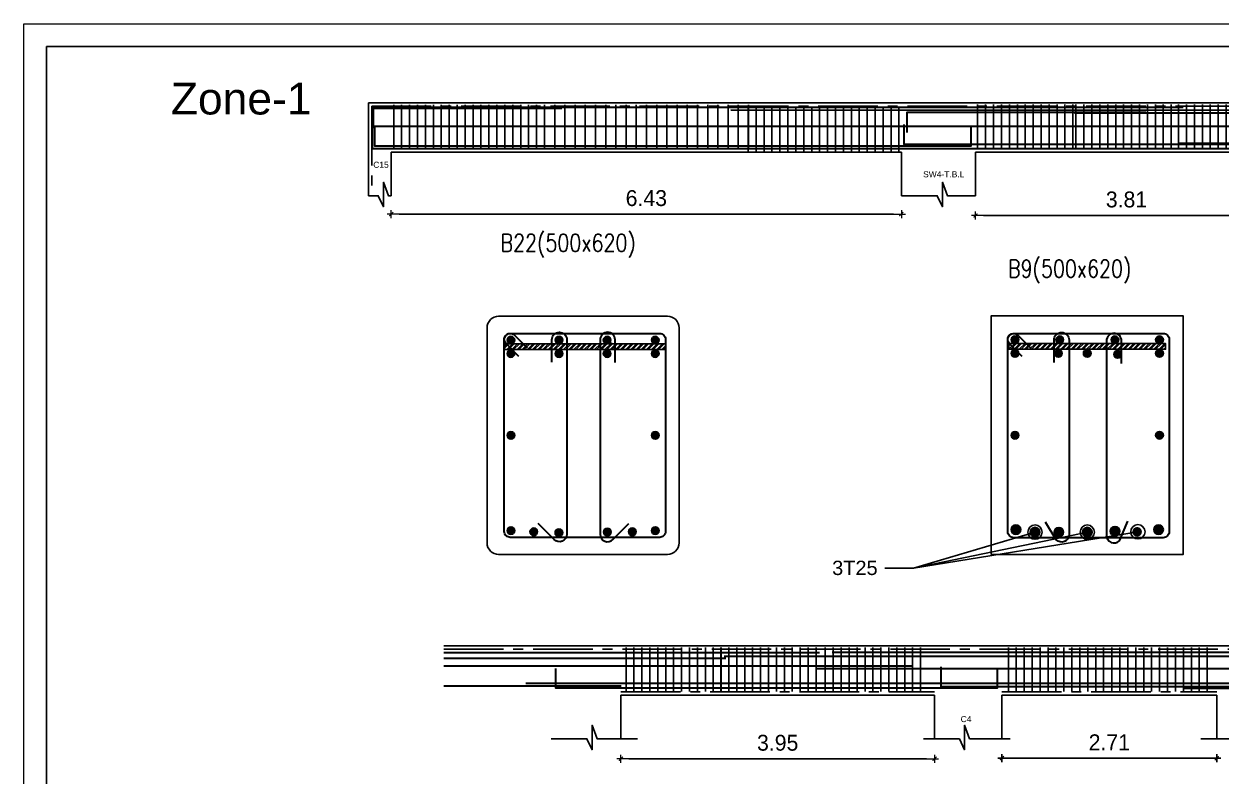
# Model space of a CAD drawing. Header units: inches. Extents: x 16 to 269, y 163 to 682.
# Drawn here: x 26.2 to 63.85, y 438.84 to 462.47 of the extents above; entities that cross this region are included whole.
import ezdxf
from ezdxf import colors
from ezdxf.entities.mleader import LeaderData, LeaderLine
from ezdxf.enums import TextEntityAlignment as Align
from ezdxf.math import Vec2, Vec3

# ---------------------------------------------------------------- set-up
doc = ezdxf.new("R2010")
doc.units = ezdxf.units.IN
doc.header["$MEASUREMENT"] = 0
doc.linetypes.add('CENTER2', pattern=[1.125, 0.75, -0.125, 0.125, -0.125])
doc.layers.get('Defpoints').update_dxf_attribs({"lineweight": 5})
for name, color, linetype in [('AutoRebar - BBS', 2, 'Continuous'), ('C', 7, 'Continuous'), ('CDEC-COLUMNS', 4, 'Continuous'), ('CDEC-FRAMING-PLAN', 7, 'Continuous'), ('CDEC-TEXT-25-SCALE', 70, 'Continuous'), ('MASSE', 7, 'Continuous'), ('S-ADDREINF', 3, 'Continuous'), ('S-MAINBAR', 5, 'Continuous'), ('S-OUTLINE', 7, 'Continuous'), ('S-SKIN', 6, 'Continuous'), ('S-TEXT', 2, 'Continuous'), ('XREF-FRAME$0$XREF-TITLEBLOCK$0$text', 3, 'Continuous')]:
    doc.layers.add(name, color=color, linetype=linetype)
doc.layers.add('Dim', color=7, linetype='Continuous', lineweight=5)
doc.layers.add('Sheet_Borders', color=7, linetype='Continuous', lineweight=5)
doc.styles.add('CDEC-22-100', font='romans.shx', dxfattribs={"width": 0.8, "height": 0.22})
doc.styles.get("Standard").update_dxf_attribs({"font": 'arial.ttf'})
doc.styles.add('XREF-AXIS$0$X-OPTA', font='x-opta1d.shx')
doc.dimstyles.new('XREF-AXIS$0$DIM100 FINAL..2010', dxfattribs={"dimtxt": 0.2, "dimasz": 0.1, "dimexe": 100, "dimexo": 100, "dimgap": 0.1, "dimtad": 1, "dimzin": 1, "dimdsep": 46, "dimtxsty": 'XREF-AXIS$0$X-OPTA', "dimblk": 'XREF-AXIS$0$TIK', "dimcen": 0.01, "dimse1": 1, "dimse2": 1, "dimclrd": 256, "dimclre": 1, "dimclrt": 3, "dimazin": 0, "dimtfac": 1, "dimtix": 1, "dimtmove": 1, "dimatfit": 3, "dimfxl": 10, "dimfxlon": 1, "dimarcsym": 0})

# ---------------------------------------------------------------- blocks, each defined once
blk = doc.blocks.new('XREF-AXIS$0$TIK')
for p, q in [((-1, 0), (0.5, 0)), ((0, 0.5), (0, -0.5))]:
    blk.add_line(p, q)
at = {"const_width": 0.15}
blk.add_lwpolyline([(0.25, 0.25), (-0.25, -0.25)], dxfattribs=at)
blk = doc.blocks.new('*D251')
at = {"layer": 'Defpoints', "color": 0, "transparency": 16777216}
for p in [(11.805, 30.325), (14.512, 30.325), (11.805, 29.885)]:
    blk.add_point(p, dxfattribs=at)
at = {"layer": 'MASSE', "lineweight": -2, "transparency": 16777216}
blk.add_line((14.412, 29.885), (11.905, 29.885), dxfattribs=at)
at = {"layer": 'MASSE', "lineweight": -2, "transparency": 16777216, "xscale": 0.1, "yscale": 0.1, "zscale": 0.1, "rotation": 180}
blk.add_blockref('XREF-AXIS$0$TIK', (11.805, 29.885), dxfattribs=at)
at = {"layer": 'MASSE', "lineweight": -2, "transparency": 16777216, "xscale": 0.1, "yscale": 0.1, "zscale": 0.1}
blk.add_blockref('XREF-AXIS$0$TIK', (14.512, 29.885), dxfattribs=at)
at = {"layer": 'MASSE', "color": 3, "transparency": 16777216, "insert": (13.158, 30.085), "char_height": 0.2, "attachment_point": 5, "style": 'XREF-AXIS$0$X-OPTA'}
blk.add_mtext('2.71', dxfattribs=at)
blk = doc.blocks.new('*D252')
at = {"layer": 'Defpoints', "color": 0, "transparency": 16777216}
for p in [(11.471, 38.663), (15.278, 38.663), (11.471, 36.718)]:
    blk.add_point(p, dxfattribs=at)
at = {"layer": 'Dim', "lineweight": -2, "transparency": 16777216}
blk.add_line((15.178, 36.718), (11.571, 36.718), dxfattribs=at)
at = {"layer": 'Dim', "lineweight": -2, "transparency": 16777216, "xscale": 0.1, "yscale": 0.1, "zscale": 0.1, "rotation": 180}
blk.add_blockref('XREF-AXIS$0$TIK', (11.471, 36.718), dxfattribs=at)
at = {"layer": 'Dim', "lineweight": -2, "transparency": 16777216, "xscale": 0.1, "yscale": 0.1, "zscale": 0.1}
blk.add_blockref('XREF-AXIS$0$TIK', (15.278, 36.718), dxfattribs=at)
at = {"layer": 'Dim', "color": 3, "transparency": 16777216, "insert": (13.374, 36.918), "char_height": 0.2, "attachment_point": 5, "style": 'XREF-AXIS$0$X-OPTA'}
blk.add_mtext('3.81', dxfattribs=at)
blk = doc.blocks.new('*D254')
at = {"layer": 'Defpoints', "color": 0, "transparency": 16777216}
for p in [(7.005, 31.844), (10.955, 31.844), (7.005, 29.878)]:
    blk.add_point(p, dxfattribs=at)
at = {"layer": 'Dim', "lineweight": -2, "transparency": 16777216}
blk.add_line((10.855, 29.878), (7.105, 29.878), dxfattribs=at)
at = {"layer": 'Dim', "lineweight": -2, "transparency": 16777216, "xscale": 0.1, "yscale": 0.1, "zscale": 0.1, "rotation": 180}
blk.add_blockref('XREF-AXIS$0$TIK', (7.005, 29.878), dxfattribs=at)
at = {"layer": 'Dim', "lineweight": -2, "transparency": 16777216, "xscale": 0.1, "yscale": 0.1, "zscale": 0.1}
blk.add_blockref('XREF-AXIS$0$TIK', (10.955, 29.878), dxfattribs=at)
at = {"layer": 'Dim', "color": 3, "transparency": 16777216, "insert": (8.98, 30.078), "char_height": 0.2, "attachment_point": 5, "style": 'XREF-AXIS$0$X-OPTA'}
blk.add_mtext('3.95', dxfattribs=at)
blk = doc.blocks.new('*U233')
at = {"color": 1}
blk.add_line((0, -0.278), (0, 0.278), dxfattribs=at)
blk = doc.blocks.new('*U234')
at = {"color": 0, "linetype": 'ByBlock', "lineweight": -2, "transparency": 16777216}
for p in [(0, 0), (0.1, 0), (0.2, 0), (0.3, 0), (0.4, 0), (0.5, 0), (0.6, 0), (0.7, 0), (0.8, 0), (0.9, 0), (1, 0), (1.1, 0), (1.2, 0), (1.3, 0), (1.4, 0), (1.5, 0), (1.6, 0), (1.7, 0), (1.8, 0), (1.9, 0)]:
    blk.add_blockref('*U233', p, dxfattribs=at)
blk = doc.blocks.new('*U213')
at = {"color": 1}
blk.add_line((0, -0.278), (0, 0.278), dxfattribs=at)
blk = doc.blocks.new('*U214')
at = {"color": 0, "linetype": 'ByBlock', "lineweight": -2, "transparency": 16777216}
for p in [(0, 0), (0.1, 0), (0.2, 0), (0.3, 0), (0.4, 0), (0.5, 0), (0.6, 0), (0.7, 0), (0.8, 0), (0.9, 0), (1, 0), (1.1, 0), (1.2, 0)]:
    blk.add_blockref('*U213', p, dxfattribs=at)
blk = doc.blocks.new('*U231')
at = {"color": 1}
blk.add_line((0, -0.278), (0, 0.278), dxfattribs=at)
blk = doc.blocks.new('*U232')
at = {"color": 0, "linetype": 'ByBlock', "lineweight": -2, "transparency": 16777216}
for p in [(0, 0), (0.1285, 0), (0.257, 0), (0.3855, 0), (0.514, 0), (0.6425, 0), (0.771, 0), (0.8995, 0), (1.028, 0), (1.1565, 0), (1.285, 0), (1.4135, 0), (1.542, 0), (1.6705, 0), (1.799, 0), (1.9275, 0), (2.056, 0), (2.1845, 0), (2.313, 0), (2.4415, 0), (2.57, 0)]:
    blk.add_blockref('*U231', p, dxfattribs=at)
blk = doc.blocks.new('*U219')
at = {"color": 1}
blk.add_line((0, -0.278), (0, 0.278), dxfattribs=at)
blk = doc.blocks.new('*U237')
at = {"color": 0, "linetype": 'ByBlock', "lineweight": -2, "transparency": 16777216}
for p in [(0, 0), (0.1, 0), (0.2, 0), (0.3, 0), (0.4, 0), (0.5, 0), (0.6, 0), (0.7, 0), (0.8, 0), (0.9, 0), (1, 0), (1.1, 0), (1.2, 0), (1.3, 0), (1.4, 0), (1.5, 0), (1.6, 0), (1.7, 0), (1.8, 0), (1.9, 0)]:
    blk.add_blockref('*U219', p, dxfattribs=at)
blk = doc.blocks.new('*U216')
at = {"color": 1}
blk.add_line((0, -0.278), (0, 0.278), dxfattribs=at)
blk = doc.blocks.new('*U217')
at = {"color": 0, "linetype": 'ByBlock', "lineweight": -2, "transparency": 16777216}
for p in [(0, 0), (0.1, 0), (0.2, 0), (0.3, 0), (0.4, 0), (0.5, 0), (0.6, 0), (0.7, 0), (0.8, 0), (0.9, 0), (1, 0), (1.1, 0), (1.2, 0)]:
    blk.add_blockref('*U216', p, dxfattribs=at)
blk = doc.blocks.new('*U224')
at = {"color": 1}
blk.add_line((0, -0.278), (0, 0.278), dxfattribs=at)
blk = doc.blocks.new('*U225')
at = {"color": 0, "linetype": 'ByBlock', "lineweight": -2, "transparency": 16777216}
for p in [(0, 0), (0.1, 0), (0.2, 0), (0.3, 0), (0.4, 0), (0.5, 0), (0.6, 0), (0.7, 0), (0.8, 0), (0.9, 0), (1, 0), (1.1, 0), (1.2, 0)]:
    blk.add_blockref('*U224', p, dxfattribs=at)
blk = doc.blocks.new('*U228')
at = {"color": 1}
blk.add_line((0, -0.278), (0, 0.278), dxfattribs=at)
blk = doc.blocks.new('*U229')
at = {"color": 0, "linetype": 'ByBlock', "lineweight": -2, "transparency": 16777216}
for p in [(0, 0), (0.1, 0), (0.2, 0), (0.3, 0), (0.4, 0), (0.5, 0), (0.6, 0), (0.7, 0), (0.8, 0), (0.9, 0), (1, 0), (1.1, 0), (1.2, 0)]:
    blk.add_blockref('*U228', p, dxfattribs=at)
blk = doc.blocks.new('*U230')
at = {"color": 1}
blk.add_line((0, -0.278), (0, 0.278), dxfattribs=at)
blk = doc.blocks.new('*U218')
at = {"color": 0, "linetype": 'ByBlock', "lineweight": -2, "transparency": 16777216}
for p in [(0, 0), (0.1, 0), (0.2, 0), (0.3, 0), (0.4, 0), (0.5, 0), (0.6, 0), (0.7, 0), (0.8, 0), (0.9, 0), (1, 0), (1.1, 0), (1.2, 0)]:
    blk.add_blockref('*U230', p, dxfattribs=at)
blk = doc.blocks.new('*U249')
at = {"color": 1}
blk.add_line((0, -0.278), (0, 0.278), dxfattribs=at)
blk = doc.blocks.new('*U250')
at = {"color": 0, "linetype": 'ByBlock', "lineweight": -2, "transparency": 16777216}
for p in [(0, 0), (0.1, 0), (0.2, 0), (0.3, 0), (0.4, 0), (0.5, 0), (0.6, 0), (0.7, 0), (0.8, 0), (0.9, 0), (1, 0), (1.1, 0), (1.2, 0)]:
    blk.add_blockref('*U249', p, dxfattribs=at)
blk = doc.blocks.new('*U235')
at = {"color": 1}
blk.add_line((0, -0.278), (0, 0.278), dxfattribs=at)
blk = doc.blocks.new('*U236')
at = {"color": 0, "linetype": 'ByBlock', "lineweight": -2, "transparency": 16777216}
for p in [(0, 0), (0.1, 0), (0.2, 0), (0.3, 0), (0.4, 0), (0.5, 0), (0.6, 0), (0.7, 0), (0.8, 0), (0.9, 0), (1, 0), (1.1, 0), (1.2, 0)]:
    blk.add_blockref('*U235', p, dxfattribs=at)
blk = doc.blocks.new('*U238')
at = {"color": 1}
blk.add_line((0, -0.278), (0, 0.278), dxfattribs=at)
blk = doc.blocks.new('*U239')
at = {"color": 0, "linetype": 'ByBlock', "lineweight": -2, "transparency": 16777216}
for p in [(0, 0), (0.1, 0), (0.2, 0), (0.3, 0), (0.4, 0), (0.5, 0), (0.6, 0), (0.7, 0), (0.8, 0), (0.9, 0), (1, 0), (1.1, 0), (1.2, 0)]:
    blk.add_blockref('*U238', p, dxfattribs=at)
blk = doc.blocks.new('*D135')
at = {"layer": 'Defpoints', "color": 0, "transparency": 16777216}
for p in [(4.112, 36.966), (10.538, 36.966), (4.112, 36.735)]:
    blk.add_point(p, dxfattribs=at)
at = {"layer": 'Dim', "lineweight": -2, "transparency": 16777216}
blk.add_line((10.438, 36.735), (4.212, 36.735), dxfattribs=at)
at = {"layer": 'Dim', "lineweight": -2, "transparency": 16777216, "xscale": 0.1, "yscale": 0.1, "zscale": 0.1, "rotation": 180}
blk.add_blockref('XREF-AXIS$0$TIK', (4.112, 36.735), dxfattribs=at)
at = {"layer": 'Dim', "lineweight": -2, "transparency": 16777216, "xscale": 0.1, "yscale": 0.1, "zscale": 0.1}
blk.add_blockref('XREF-AXIS$0$TIK', (10.538, 36.735), dxfattribs=at)
at = {"layer": 'Dim', "color": 3, "transparency": 16777216, "insert": (7.325, 36.935), "char_height": 0.2, "attachment_point": 5, "style": 'XREF-AXIS$0$X-OPTA'}
blk.add_mtext('6.43', dxfattribs=at)
blk = doc.blocks.new('_Origin')
at = {"color": 0, "linetype": 'ByBlock', "lineweight": -2}
blk.add_line((0, 0), (-1, 0), dxfattribs=at)
blk.add_circle((0, 0), 0.5, dxfattribs=at)
blk = doc.blocks.new('659')
at = {"layer": 'CDEC-COLUMNS'}
h = blk.add_hatch(color=3, dxfattribs=at)
edge = h.paths.add_edge_path()
edge.add_arc((13.508, 32.735), 0.0605, 0, 360)
at = {"layer": 'S-ADDREINF'}
h = blk.add_hatch(color=256, dxfattribs=at)
edge = h.paths.add_edge_path()
edge.add_arc((5.619, 34.979), 0.0484, 0, 360)
h = blk.add_hatch(color=256, dxfattribs=at)
edge = h.paths.add_edge_path()
edge.add_arc((6.225, 34.979), 0.0484, 0, 360)
h = blk.add_hatch(color=256, dxfattribs=at)
edge = h.paths.add_edge_path()
edge.add_arc((6.831, 34.979), 0.0484, 0, 360)
h = blk.add_hatch(color=256, dxfattribs=at)
edge = h.paths.add_edge_path()
edge.add_arc((7.437, 34.979), 0.0484, 0, 360)
h = blk.add_hatch(color=256, dxfattribs=at)
edge = h.paths.add_edge_path()
edge.add_arc((11.969, 34.982), 0.0484, 0, 360)
h = blk.add_hatch(color=256, dxfattribs=at)
edge = h.paths.add_edge_path()
edge.add_arc((12.517, 34.982), 0.0484, 0, 360)
h = blk.add_hatch(color=256, dxfattribs=at)
edge = h.paths.add_edge_path()
edge.add_arc((12.879, 34.982), 0.0484, 0, 360)
h = blk.add_hatch(color=256, dxfattribs=at)
edge = h.paths.add_edge_path()
edge.add_arc((13.263, 34.969), 0.0484, 0, 360)
h = blk.add_hatch(color=256, dxfattribs=at)
edge = h.paths.add_edge_path()
edge.add_arc((13.79, 34.982), 0.0484, 0, 360)
at = {"layer": 'S-MAINBAR'}
h = blk.add_hatch(color=256, dxfattribs=at)
edge = h.paths.add_edge_path()
edge.add_arc((5.619, 35.149), 0.0484, 0, 360)
h = blk.add_hatch(color=256, dxfattribs=at)
edge = h.paths.add_edge_path()
edge.add_arc((6.225, 35.149), 0.0484, 0, 360)
h = blk.add_hatch(color=256, dxfattribs=at)
edge = h.paths.add_edge_path()
edge.add_arc((6.831, 35.149), 0.0484, 0, 360)
h = blk.add_hatch(color=256, dxfattribs=at)
edge = h.paths.add_edge_path()
edge.add_arc((7.437, 35.149), 0.0484, 0, 360)
h = blk.add_hatch(color=256, dxfattribs=at)
edge = h.paths.add_edge_path()
edge.add_arc((11.969, 35.152), 0.0484, 0, 360)
h = blk.add_hatch(color=256, dxfattribs=at)
edge = h.paths.add_edge_path()
edge.add_arc((12.533, 35.152), 0.0484, 0, 360)
h = blk.add_hatch(color=256, dxfattribs=at)
edge = h.paths.add_edge_path()
edge.add_arc((13.228, 35.152), 0.0484, 0, 360)
h = blk.add_hatch(color=256, dxfattribs=at)
edge = h.paths.add_edge_path()
edge.add_arc((13.79, 35.152), 0.0484, 0, 360)
h = blk.add_hatch(color=256, dxfattribs=at)
edge = h.paths.add_edge_path()
edge.add_arc((5.619, 32.75), 0.0484, 0, 360)
h = blk.add_hatch(color=256, dxfattribs=at)
edge = h.paths.add_edge_path()
edge.add_arc((5.907, 32.735), 0.0484, 0, 360)
h = blk.add_hatch(color=256, dxfattribs=at)
edge = h.paths.add_edge_path()
edge.add_arc((7.148, 32.735), 0.0484, 0, 360)
h = blk.add_hatch(color=256, dxfattribs=at)
edge = h.paths.add_edge_path()
edge.add_arc((7.437, 32.75), 0.0484, 0, 360)
h = blk.add_hatch(color=256, dxfattribs=at)
edge = h.paths.add_edge_path()
edge.add_arc((11.981, 32.762), 0.0605, 0, 360)
h = blk.add_hatch(color=3, dxfattribs=at)
edge = h.paths.add_edge_path()
edge.add_arc((12.222, 32.731), 0.0605, 0, 360)
h = blk.add_hatch(color=5, dxfattribs=at)
edge = h.paths.add_edge_path()
edge.add_arc((12.522, 32.73), 0.0605, 0, 360)
h = blk.add_hatch(color=3, dxfattribs=at)
edge = h.paths.add_edge_path()
edge.add_arc((12.88, 32.731), 0.0605, 0, 360)
h = blk.add_hatch(color=5, dxfattribs=at)
edge = h.paths.add_edge_path()
edge.add_arc((13.229, 32.742), 0.0605, 0, 360)
h = blk.add_hatch(color=256, dxfattribs=at)
edge = h.paths.add_edge_path()
edge.add_arc((13.778, 32.762), 0.0605, 0, 360)
at = {"layer": 'S-SKIN'}
h = blk.add_hatch(color=256, dxfattribs=at)
edge = h.paths.add_edge_path()
edge.add_arc((5.619, 33.949), 0.0484, 0, 360)
h = blk.add_hatch(color=256, dxfattribs=at)
edge = h.paths.add_edge_path()
edge.add_arc((7.437, 33.949), 0.0484, 0, 360)
h = blk.add_hatch(color=256, dxfattribs=at)
edge = h.paths.add_edge_path()
edge.add_arc((11.969, 33.951), 0.0484, 0, 360)
h = blk.add_hatch(color=256, dxfattribs=at)
edge = h.paths.add_edge_path()
edge.add_arc((13.79, 33.951), 0.0484, 0, 360)
at = {"layer": 'S-TEXT', "transparency": 33554687}
h = blk.add_hatch(dxfattribs=at)
h.set_pattern_fill('ANSI32', scale=0.004837)
h.set_pattern_definition([(45, (-476.039234, 909.862825), (-0.03257709, 0.03257709), []), (45, (-476.017516, 909.862825), (-0.03257709, 0.03257709), [])])
h.paths.add_polyline_path([(7.568, 35.102), (5.539, 35.102), (5.539, 35.03), (7.568, 35.03)])
h = blk.add_hatch(dxfattribs=at)
h.set_pattern_fill('ANSI32', scale=0.004842)
h.set_pattern_definition([(45, (-470.24135, 910.87275), (-0.0326145857, 0.0326145857), []), (45, (-470.219605, 910.87275), (-0.0326145857, 0.0326145857), [])])
h.paths.add_polyline_path([(13.866, 35.105), (11.892, 35.105), (11.892, 35.033), (13.866, 35.033)])
at = {"layer": 'XREF-FRAME$0$XREF-TITLEBLOCK$0$text', "true_color": 0x136734}
h = blk.add_hatch(color=116, dxfattribs=at)
edge = h.paths.add_edge_path()
edge.add_arc((6.223, 32.724), 0.0484, 0, 360)
h = blk.add_hatch(color=116, dxfattribs=at)
edge = h.paths.add_edge_path()
edge.add_arc((6.834, 32.732), 0.0484, 0, 360)
at = {"color": 3, "lineweight": 30}
for p, q in [((8.388, 38.046), (17.251, 38.041)), ((4.774, 31.145), (8.325, 31.145)), ((9.666, 31.218), (17.586, 31.218))]:
    blk.add_line(p, q, dxfattribs=at)
at = {"color": 5, "lineweight": 30}
for p, q in [((12.721, 38.01), (18.478, 38.01)), ((14.031, 37.63), (20.787, 37.63)), ((4.774, 31.216), (9.505, 31.216)), ((8.305, 31.171), (18.956, 31.171)), ((4.774, 30.794), (7.008, 30.794)), ((5.808, 30.831), (16.308, 30.831))]:
    blk.add_line(p, q, dxfattribs=at)
at = {"color": 1, "lineweight": 30}
for p, q in [((3.899, 37.843), (15.899, 37.843)), ((4.774, 31.049), (10.676, 31.049)), ((9.476, 31.013), (21.476, 31.013))]:
    blk.add_line(p, q, dxfattribs=at)
for p, q in [((4.112, 37.515), (6.042, 37.515)), ((10.538, 37.515), (8.608, 37.515)), ((11.471, 37.515), (12.721, 37.515)), ((15.278, 37.515), (14.028, 37.515)), ((6.887, 35.117), (6.837, 35.042)), ((10.676, 31.013), (9.476, 31.013)), ((10.676, 31.013), (10.553, 31.013))]:
    blk.add_line(p, q)
at = {"color": 5, "lineweight": 30}
for points in [[(3.877, 37.83), (3.877, 38.08), (14.089, 38.08)], [(3.872, 37.825), (3.872, 37.56), (15.603, 37.56)], [(14.106, 30.766), (22.356, 30.766), (22.356, 31.016)]]:
    blk.add_lwpolyline(points, dxfattribs=at)
at = {"color": 3, "lineweight": 30}
for points in [[(3.889, 37.818), (3.889, 38.068), (6.262, 38.068)], [(13.619, 38.014), (10.605, 38.014), (10.605, 37.764)], [(16.023, 37.861), (16.023, 37.611), (10.573, 37.611), (10.573, 37.861)]]:
    blk.add_lwpolyline(points, dxfattribs=at)
at = {"color": 116, "lineweight": 30, "true_color": 0x136734}
for points in [[(3.899, 37.843), (3.899, 37.593), (11.418, 37.593), (11.418, 37.843)], [(22.289, 31.033), (22.289, 30.783), (11.039, 30.783), (11.039, 31.033)]]:
    blk.add_lwpolyline(points, dxfattribs=at)
at = {"color": 6, "lineweight": 30}
blk.add_lwpolyline([(11.745, 31.015), (11.745, 30.765), (6.184, 30.765), (6.184, 31.015)], dxfattribs=at)
at = {"layer": 'AutoRebar - BBS', "color": 5, "lineweight": 30}
for points in [[(5.718, 34.944), (5.558, 35.104, -0.668179), (5.611, 35.233), (7.493, 35.233, -0.414214), (7.568, 35.157), (7.568, 32.74, -0.414214), (7.493, 32.665), (5.611, 32.665, -0.414214), (5.536, 32.74), (5.536, 35.157, -0.668179), (5.664, 35.211), (5.824, 35.051)], [(12.06, 34.943), (11.9, 35.103, -0.668179), (11.953, 35.232), (13.837, 35.232, -0.414214), (13.912, 35.157), (13.912, 32.737, -0.414214), (13.837, 32.661), (11.953, 32.661, -0.414214), (11.878, 32.737), (11.878, 35.157, -0.668179), (12.006, 35.21), (12.166, 35.05)]]:
    blk.add_lwpolyline(points, format="xyb", dxfattribs=at)
at = {"layer": 'AutoRebar - BBS', "color": 240, "lineweight": 30, "true_color": 0xed1f24}
for points in [[(6.135, 34.869), (6.135, 35.152, -1), (6.324, 35.152), (6.324, 32.705, -0.668179), (6.162, 32.638), (5.962, 32.838)], [(6.932, 34.868), (6.932, 35.152, 1), (6.743, 35.152), (6.743, 32.704, 0.668179), (6.904, 32.637), (7.105, 32.838)], [(12.461, 34.866), (12.461, 35.15, -1), (12.65, 35.15), (12.65, 32.7, -0.668179), (12.489, 32.633), (12.355, 32.855)], [(13.312, 34.855), (13.312, 35.139, 1), (13.122, 35.139), (13.122, 32.689, 0.668179), (13.284, 32.622), (13.393, 32.871)]]:
    blk.add_lwpolyline(points, format="xyb", dxfattribs=at)
at = {"layer": 'CDEC-FRAMING-PLAN'}
for p, q in [((3.826, 38.135), (3.826, 36.966)), ((3.826, 38.135), (3.826, 36.966)), ((3.826, 38.135), (20.787, 38.135)), ((4.112, 37.515), (4.112, 36.966)), ((4.112, 37.515), (10.538, 37.515)), ((10.538, 37.515), (10.538, 36.966)), ((11.471, 37.515), (11.471, 36.966)), ((11.471, 37.515), (15.278, 37.515)), ((4.774, 31.299), (15.333, 31.299)), ((7.005, 30.679), (7.005, 30.13)), ((7.005, 30.679), (10.955, 30.679)), ((10.955, 30.679), (10.955, 30.13)), ((11.805, 30.679), (11.805, 30.13)), ((11.805, 30.679), (14.512, 30.679)), ((14.512, 30.679), (14.512, 30.13))]:
    blk.add_line(p, q, dxfattribs=at)
at = {"layer": 'CDEC-FRAMING-PLAN', "linetype": 'CENTER2'}
for p, q in [((3.866, 38.095), (3.866, 36.966)), ((3.866, 38.095), (20.787, 38.095)), ((4.112, 37.555), (10.538, 37.555)), ((11.471, 37.555), (15.278, 37.555)), ((4.774, 31.259), (15.333, 31.259)), ((7.005, 30.719), (10.955, 30.719)), ((11.805, 30.719), (14.512, 30.719))]:
    blk.add_line(p, q, dxfattribs=at)
at = {"layer": 'S-ADDREINF'}
for centre in [(5.619, 34.979), (6.225, 34.979), (6.831, 34.979), (7.437, 34.979), (11.969, 34.982), (12.517, 34.982), (12.879, 34.982), (13.263, 34.969), (13.79, 34.982)]:
    blk.add_circle(centre, 0.0484, dxfattribs=at)
at = {"layer": 'S-MAINBAR'}
for centre, radius in [((5.619, 35.149), 0.0484), ((6.225, 35.149), 0.0484), ((6.831, 35.149), 0.0484), ((7.437, 35.149), 0.0484), ((11.969, 35.152), 0.0484), ((12.533, 35.152), 0.0484), ((13.228, 35.152), 0.0484), ((13.79, 35.152), 0.0484), ((5.619, 32.75), 0.0484), ((5.907, 32.735), 0.0484), ((7.148, 32.735), 0.0484), ((7.437, 32.75), 0.0484), ((11.981, 32.762), 0.0605), ((13.778, 32.762), 0.0605)]:
    blk.add_circle(centre, radius, dxfattribs=at)
at = {"layer": 'S-MAINBAR', "color": 3}
for centre in [(12.222, 32.731), (12.88, 32.731)]:
    blk.add_circle(centre, 0.0605, dxfattribs=at)
at = {"layer": 'S-MAINBAR', "color": 5}
for centre in [(12.522, 32.73), (13.229, 32.742)]:
    blk.add_circle(centre, 0.0605, dxfattribs=at)
at = {"layer": 'S-OUTLINE'}
blk.add_lwpolyline([(5.319, 32.595, 0.414214), (5.464, 32.45), (7.592, 32.45, 0.414214), (7.737, 32.595), (7.737, 35.303, 0.414214), (7.592, 35.449), (5.464, 35.449, 0.414214), (5.319, 35.303)], format="xyb", close=True, dxfattribs=at)
blk.add_lwpolyline([(11.669, 32.45), (14.09, 32.45), (14.09, 35.452), (11.669, 35.452)], close=True, dxfattribs=at)
at = {"layer": 'S-SKIN'}
for centre in [(5.619, 33.949), (7.437, 33.949), (11.969, 33.951), (13.79, 33.951)]:
    blk.add_circle(centre, 0.0484, dxfattribs=at)
at = {"layer": 'S-TEXT', "color": 1}
for points in [[(4.112, 36.966), (4.076, 36.966), (4.012, 37.136), (4.012, 36.827), (3.947, 36.966), (3.826, 36.966)], [(11.471, 36.966), (11.119, 36.966), (11.055, 37.136), (11.055, 36.827), (10.99, 36.966), (10.538, 36.966)], [(7.214, 30.13), (6.705, 30.13), (6.642, 30.3), (6.642, 29.991), (6.577, 30.13), (6.125, 30.13)], [(11.907, 30.13), (11.398, 30.13), (11.335, 30.3), (11.335, 29.991), (11.27, 30.13), (10.818, 30.13)], [(15.399, 30.13), (14.89, 30.13), (14.826, 30.3), (14.826, 29.991), (14.762, 30.13), (14.31, 30.13)]]:
    blk.add_lwpolyline(points, dxfattribs=at)
at = {"layer": 'S-TEXT'}
for points in [[(5.539, 35.102), (7.568, 35.102), (7.568, 35.03), (5.539, 35.03)], [(11.892, 35.105), (13.866, 35.105), (13.866, 35.033), (11.892, 35.033)]]:
    blk.add_lwpolyline(points, close=True, dxfattribs=at)
at = {"layer": 'XREF-FRAME$0$XREF-TITLEBLOCK$0$text', "color": 116, "true_color": 0x136734}
for centre in [(6.223, 32.724), (6.834, 32.732)]:
    blk.add_circle(centre, 0.0484, dxfattribs=at)
for name, p in [('*U234', (4.142, 37.833)), ('*U232', (6.042, 37.833)), ('*U237', (8.608, 37.793)), ('*U214', (11.499, 37.838)), ('*U225', (12.738, 37.838)), ('*U217', (14.03, 37.838)), ('*U229', (7.069, 31.002)), ('*U218', (8.264, 31.002)), ('*U250', (9.58, 31.002)), ('*U236', (11.886, 31.002)), ('*U239', (13.191, 31.002))]:
    blk.add_blockref(name, p)
at = {"layer": 'C'}
for s, p in [('C15', (3.982, 37.356)), ('SW4-T.B.L ', (11.087, 37.236)), ('C4', (11.353, 30.377))]:
    blk.add_text(s, height=0.0762, dxfattribs=at).set_placement(p, align=Align.MIDDLE_CENTER)
at = {"layer": 'CDEC-TEXT-25-SCALE', "style": 'CDEC-22-100', "width": 0.8}
for s, p in [('B22(500x620)', (5.488, 36.263)), ('B9(500x620)', (11.882, 35.938))]:
    blk.add_text(s, height=0.22, rotation=0, dxfattribs=at).set_placement(p)
at = {"layer": 'Dim'}
for base, p1, p2, picture, middle in [((11.471, 36.718), (15.278, 38.663), (11.471, 38.663), '*D252', (13.374, 36.918)), ((4.112, 36.735), (10.538, 36.966), (4.112, 36.966), '*D135', (7.325, 36.935)), ((7.005, 29.878), (10.955, 31.844), (7.005, 31.844), '*D254', (8.98, 30.078))]:
    dim = blk.add_linear_dim(base=base, p1=p1, p2=p2, dimstyle='XREF-AXIS$0$DIM100 FINAL..2010', dxfattribs=at)
    dim.commit()
    dim.dimension.update_dxf_attribs({"geometry": picture, "text_midpoint": middle})
at = {"layer": 'MASSE'}
dim = blk.add_linear_dim(base=(11.805, 29.885), p1=(14.512, 30.325), p2=(11.805, 30.325), angle=180, dimstyle='XREF-AXIS$0$DIM100 FINAL..2010', dxfattribs=at)
dim.commit()
dim.dimension.update_dxf_attribs({"geometry": '*D251', "text_midpoint": (13.158, 30.085)})
ml = blk.add_multileader_mtext('Standard')
ml.set_content('3T25', color=256)
ml.set_leader_properties()
ml.set_arrow_properties(name='ORIGIN')
ml.build(insert=Vec2(0, 0))
ml.multileader.update_dxf_attribs({"dogleg_length": 0.36, "arrow_head_size": 0.18})
ctx = ml.context
ctx.base_point, ctx.char_height, ctx.arrow_head_size, ctx.landing_gap_size, ctx.plane_origin = Vec3(9.597, 32.279), 0.18, 0.18, 0.09, Vec3(12.222, 32.731)
ctx.text_align_type = 2
notes = []
notes.append((ctx, [(0, (1, 1, 0), (10.689, 32.279), (-1, 0), 0.36, [(0, [(12.222, 32.731)], 0, [])])]))
ctx.mtext.insert, ctx.mtext.alignment, ctx.mtext.flow_direction = Vec3(10.239, 32.371), 3, 5
ml = blk.add_multileader_mtext('Standard')
ml.set_content('', color=256)
ml.set_leader_properties()
ml.set_arrow_properties(name='ORIGIN')
ml.build(insert=Vec2(0, 0))
ml.multileader.update_dxf_attribs({"dogleg_length": 0.36, "arrow_head_size": 0.18})
ctx = ml.context
ctx.base_point, ctx.char_height, ctx.arrow_head_size, ctx.landing_gap_size, ctx.plane_origin = Vec3(10.149, 32.279), 0.18, 0.18, 0.09, Vec3(13.518, 32.735)
ctx.text_align_type = 2
notes.append((ctx, [(0, (1, 1, 0), (10.689, 32.279), (-1, 0), 0.36, [(0, [(13.518, 32.735)], 0, [])])]))
ctx.mtext.insert, ctx.mtext.alignment, ctx.mtext.flow_direction = Vec3(10.239, 32.369), 3, 5
ml = blk.add_multileader_mtext('Standard')
ml.set_content('', color=256)
ml.set_leader_properties()
ml.set_arrow_properties(name='ORIGIN')
ml.build(insert=Vec2(0, 0))
ml.multileader.update_dxf_attribs({"dogleg_length": 0.36, "arrow_head_size": 0.18})
ctx = ml.context
ctx.base_point, ctx.char_height, ctx.arrow_head_size, ctx.landing_gap_size, ctx.plane_origin = Vec3(10.149, 32.279), 0.18, 0.18, 0.09, Vec3(12.88, 32.731)
ctx.text_align_type = 2
notes.append((ctx, [(0, (1, 1, 0), (10.689, 32.279), (-1, 0), 0.36, [(0, [(12.88, 32.731)], 0, [])])]))
ctx.mtext.insert, ctx.mtext.alignment, ctx.mtext.flow_direction = Vec3(10.239, 32.369), 3, 5
for ctx, leaders in notes:
    for number, flags, end, landing, length, lines in leaders:
        leader = LeaderData()
        leader.index, (leader.has_last_leader_line, leader.has_dogleg_vector, leader.attachment_direction) = number, flags
        leader.last_leader_point, leader.dogleg_vector, leader.dogleg_length = Vec3(end), Vec3(landing), length
        for number, points, colour, breaks in lines:
            line = LeaderLine()
            line.index, line.vertices, line.color, line.breaks = number, Vec3.list(points), colors.encode_raw_color(colour), breaks
            leader.lines.append(line)
        ctx.leaders.append(leader)

msp = doc.modelspace()

# ---------------------------------------------------------------- linework, layer by layer
at = {"layer": 'Sheet_Borders', "linetype": 'Continuous', "lineweight": 0}
for p, q in [((26.2034, 420.4683), (26.2034, 462.4726)), ((26.2034, 420.4683), (26.2034, 462.4726)), ((26.2034, 462.4726), (85.6034, 462.4726)), ((26.2034, 462.4726), (85.6034, 462.4726)), ((26.9105, 421.1754), (26.9105, 461.7654)), ((26.9105, 461.7654), (26.9105, 421.1754)), ((26.9105, 461.7654), (84.8962, 461.7654)), ((84.8962, 461.7654), (26.9105, 461.7654))]:
    msp.add_line(p, q, dxfattribs=at)

# ---------------------------------------------------------------- block references
at = {"xscale": 2.496277827195472, "yscale": 2.496277827195472, "zscale": 2.496277827195472}
msp.add_blockref('659', (27.4914, 364.7964), dxfattribs=at)

# ---------------------------------------------------------------- texts
at = {"lineweight": -2, "insert": (30.8224, 460.6275), "char_height": 1, "attachment_point": 1}
msp.add_mtext_dynamic_manual_height_columns('Zone-1', width=9.77746, gutter_width=12.5, heights=[0], dxfattribs=at)

doc.saveas('drawing.dxf')
